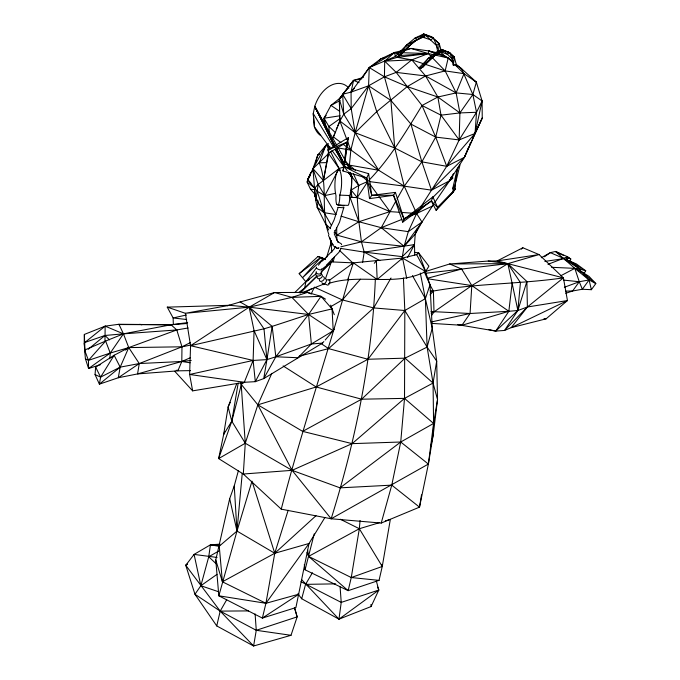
<?xml version="1.0" encoding="UTF-8"?>
<svg xmlns="http://www.w3.org/2000/svg" width="680" height="680" viewBox="0 0 680 680"><rect width="100%" height="100%" fill="white"/><g stroke="black" fill="none" stroke-linecap="round" stroke-linejoin="round"><path stroke-width="1.02" d="M104.958 341.445L105.162 326.145L118.932 324.267L171.011 324.768L186.864 323.501M188.122 327.964L176.792 329.936L128.749 347.591L114.138 355.274L95.633 367.089L95.055 374.612L99.382 384.149L118.303 377.74L137.572 373.923L177.888 370.838L181.798 361.479L181.976 346.808L176.792 329.936L171.011 324.768L118.269 324.538M84.354 334.433L85.017 351.925L84.192 343.944L84.354 334.433L105.162 326.145L123.437 333.846L176.792 329.936M401.744 50.694L394.587 52.462L384.701 61.123L384.438 76.823L390.898 100.419L394.731 147.976L404.243 186.158L416.619 213.494L421.974 222.062L415.242 234.09L404.132 246.322L402.007 258.638M336.889 240.423L336.676 227.945M236.725 383.648L228.114 407.005L223.669 434.418L218.628 458.592L243.312 474.019L281.248 509.159L331.168 518.772L381.216 523.064L419.5 507.152L428.375 464.075L433.262 434.486L433.585 423.445L433.05 383.044L427.108 347.08L425.374 298.639L420.308 273.054M173.315 324.207L173.136 317.968L167.255 307.139L185.385 313.301L190.553 345.703L189.635 374.467L192.644 390.864L244.29 382.287L255.315 381.667L263.738 378.607L322.515 343.085L323.858 341.555M325.507 299.149L321.002 296.352L307.453 292.409L274.601 292.527L249.16 307.173L254.074 330.65L253.113 360.442L255.315 381.667L266.934 359.618L272.153 326.383L249.16 307.173L240.091 301.979L227.434 305.753M323.867 123.191L324.028 118.227L330.956 105.417L340.969 97.376M319.302 279.523C319.379 284.308 327.114 278.97 323.459 276.615M348.508 168.028L349.418 165.138L350.837 150.144L355.147 132.702L368.577 85.799L369.265 67.566L380.562 59.007L394.587 52.462L399.857 52.632M567.452 260.882L567.613 256.776L555.475 251.464L550.341 252.645L541.263 257.762M328.431 143.642L325.848 145.384L319.243 162.817C328.508 186.073 320.17 211.352 328.89 234.566M375.36 278.647C372.096 360.349 355.445 440.861 331.168 518.772L292.085 470.339L257.839 404.838L241.188 384.293L240.703 382.432M431.622 323.382L461.933 325.286L470.067 313.497L471.801 285.566L461.601 269.034L449.692 263.968L425.416 271.532M351.109 173.264L351.951 177.327L351.126 190.102L351.909 197.429L357.255 197.54L389.946 211.616L399.177 212.262M109.845 358.81L110.254 353.048L105.629 341.046L123.437 333.846L171.011 324.768L187.655 322.609M456.059 64.285L461.55 68.672L472.863 94.503L476.527 112.285L475.048 133.441L464.397 157.344L449.556 180.829L434.716 202.606M317.126 276.82C317.05 281.426 325.142 276.658 321.529 274.201L321.198 272.918M414.74 255.017L414.469 244.588L415.242 234.09L417.409 228.386M403.784 50.192L410.941 48.433L428.545 50.889L428.315 53.558L445.154 70.898L456.144 92.897L459.901 112.922L459.162 139.918L446.709 166.311L420.478 207.442M324.896 517.523L309.026 543.473L295.902 607.571L262.361 618.094L218.832 595.808L236.988 531.071L242.242 473.322M360.077 520.472L359.329 528.726L351.262 577.541L348.168 590.656L305.074 569.806L304.308 564.562M425.791 273.25L507.858 263.653L539.053 254.575L497.165 260.933L522.852 247.758L539.053 254.575L563.397 277.865L527.383 307.003L504.5 330.454L517.871 310.497L520.429 282.591L507.858 263.653L497.165 260.933L488.223 261.052L449.692 263.968L507.858 263.653L563.397 277.865L567.452 300.551L546.065 318.852L511.198 327.649L504.5 330.454L495.728 331.083L457.767 324.666M438.489 50.932L439.238 43.664L431.434 36.677L423.657 34L415.08 38.012L407.048 44.667L395.318 56.508L369.265 67.566L351.05 92.123L351.203 108.63L355.147 132.702L378.683 170.255L404.243 186.158L431.486 190.145L449.556 180.829L452.685 178.27L452.548 175.287M330.752 245.718L331.491 240.754M342.958 170.977L347.029 142.196L328.856 152.864L327.998 149.931L348.389 137.624L347.029 142.196L344.267 166.617L342.958 170.977L366.732 178.058L371.739 195.313L369.529 198.628L393.507 195.287L395.42 192.397L404.099 219.249L402.688 222.165L393.507 195.287L371.739 195.313L368.653 173.689L344.267 166.617L335.512 148.725M440.147 50.839L441.821 49.529L449.726 52.717L454.3 57.23L453.331 65.586L452.021 58.727L449.726 52.717L441.821 49.529L434.945 52.828L428.485 58.233L419.024 67.804L420.623 68.502L422.875 66.98L435.973 54.111M488.223 261.052L507.858 263.653L512.116 283.254L508.844 311.287L495.728 331.083L488.597 329.519M362.559 262.531L364.2 252.11L361.437 241.842L358.878 221.756L357.255 197.54L358.751 185.41L353.421 173.825M430.729 446.76L433.262 434.486L437.529 399.602L436.688 361.105L432.233 328.278L430.032 284.801L425.043 270.801M331.168 518.772L428.375 464.075L433.585 423.445L437.529 399.602L433.05 383.044L436.688 361.105L427.108 347.08L404.821 310.505L403.427 277.993M331.313 225.267L316.038 198.781L318.155 184.441L312.987 168.674L317.696 155.159L325.848 145.384L327.717 144.423M297.891 593.776L301.682 598.74L338.971 619.165L341.224 602.395L340.094 586.883M393.507 195.287L404.099 219.249L431.35 200.991L437.623 207.476L453.381 191.887L455.294 189.091L455.098 185.274L457.258 169.218L459.986 164.959L453.381 191.887L436.144 210.367L431.35 200.991L432.854 196.903L437.623 207.476L436.144 210.367M348.389 137.624L344.267 166.617L347.225 170.739M219.963 544.162L210.443 544.816L208.743 556.767L200.855 585.726L194.964 594.26L216.742 625.923L253.598 646L291.006 635.307L297.16 616.87L294.678 607.92M328.686 230.019L317.262 207.51L318.061 202.019M316.234 198.084L315.613 199.852L318.197 201.101L316.038 198.781L314.738 195.968L314.491 188.258L318.155 184.441L323.425 180.548L328.805 150.22M421.524 494.853L419.5 507.152L391.765 485.137L340.076 487.849L292.085 470.339L245.276 443.241L231.795 421.2L228.114 407.005L230.316 402.279M238.196 383.019L231.795 421.2L218.628 458.592L245.276 443.241L257.839 404.838L271.796 373.379M167.255 307.139L229.492 305.295L249.16 307.173L263.993 328.805L266.934 359.618L263.738 378.607L275.842 356.779L308.558 314.457L321.002 296.352L332.061 308.89L334.288 314.695M255.102 613.929L256.267 630.3L253.598 646L220.192 611.116L185.75 565.292L194.081 554.404L210.443 544.816L219.776 545.284M307.02 552.542L308.575 556.402L348.168 590.656L379.049 580.363L382.253 566.474L390.346 519.392L385.339 520.897M190.442 342.575L181.976 346.808L139.256 363.553L118.303 377.74L120.181 367.149L114.138 355.274L100.615 377.12L99.382 384.149L120.181 367.149L128.749 347.591L123.437 333.846L118.932 324.267M288.167 510.246L274.762 553.265L265.931 603.296L262.361 618.094L298.868 594.167L265.931 603.296L218.832 595.808L215.764 559.988L229.687 498.669L234.243 485.911L238.417 470.585M327.853 144.815L325.848 145.384L312.987 168.674L323.425 180.548L328.644 153.553L327.82 146.157L329.919 146.523M316.54 267.673L305.889 281.758L304.649 288.056L300.016 293.046L316.472 276.709M315.741 274.133C315.546 277.066 320.62 276.352 321.512 274.252M363.23 77.401L353.575 80.401L351.05 92.123L342.635 94.265L339.328 99.169L339.881 120.997L346.817 139.459M455.77 64.515L461.55 68.672L476.357 82.127L482.094 100.972L475.048 133.441L446.709 166.311L421.863 161.84L394.731 147.976L355.147 132.702L339.881 120.997L339.779 116.994M216.742 625.923L220.192 611.116L226.695 599.743M453.381 191.887L452.727 188.47L457.258 169.218M362.482 77.647L369.265 67.566L394.587 52.462L395.318 56.508L397.256 57.341L411.8 59.857L425.578 75.956L437.861 97.01L441.014 115.175L435.693 137.105L421.863 161.84L404.243 186.158L397.094 198.892M441.821 49.529L443.504 50.626L434.308 55.42L434.945 52.828L443.504 50.626L449.726 52.717L447.389 54.196L441.175 52.114L428.485 58.233L420.623 68.502L436.594 53.916L443.504 50.626L452.021 58.727L453.152 61.293M305.074 569.806L314.236 533.86M333.2 261.774L334.458 256.785M452.676 56.177L452.021 58.727L454.3 57.23L448.035 51.62L454.3 57.23L456.629 65.739L453.144 64.591M315.622 163.022L317.696 155.159L319.337 153.901M301.682 598.74L305.558 584.366L312.418 572.747M348.619 278.902C326.995 355.912 301.214 431.664 281.248 509.159M381.216 523.064L391.765 485.137L400.732 442.008L404.524 398.378L404.821 310.505L425.374 298.639L430.032 284.801L424.184 271.6M455.736 65.467L464.006 73.661L476.357 82.127L472.863 94.503L459.901 112.922L441.014 115.175L422.034 105.502L396.176 72.386L384.701 61.123L397.256 57.341L428.315 53.558L448.213 58.012L452.923 61.77M215.764 559.988L222.402 581.791L274.762 553.265L309.026 543.473L265.931 603.296L222.402 581.791L219.249 546.193L236.988 531.071L251.991 481.151M326.527 257.695L331.083 242.692L329.715 237.609M338.138 207.357L334.092 219.946L330.174 228.012M343.757 207.655L339.55 222.113L335.265 230.919M495.728 331.083L517.871 310.497L526.873 281.486L507.858 263.653L471.801 285.566L434.001 311.899L431.12 313.131M334.5 134.079L332.503 138.66M347.82 279.37L353.387 262.871L402.569 258.069L416.653 254.626L418.625 252.799L428.918 266.195L425.654 271.49C395.344 287.062 360.137 273.113 328.576 283.517M338.173 205.045A7.854 1.904 -88 0 0 339.736 195.16L340.323 193.367A13.779 3.324 -87.9 0 0 340.918 173.893A13.779 3.324 -87.9 0 0 336.2 174.216A13.779 3.324 -87.9 0 0 335.614 193.69L336.039 195.882A7.854 1.904 -88 0 0 336.745 204.51L338.173 205.045L348.143 205.394A7.846 1.946 -88 0 0 349.741 195.525L350.353 193.732A13.753 3.417 -87.9 0 0 350.931 174.173M224.706 431.426L223.669 434.418L231.795 421.2L241.944 382.313M325.474 278.698L331.347 261.885L353.387 262.871L377.171 279.488L402.569 258.069L425.654 271.49L418.625 252.799L414.519 252.382M312.579 171.156L310.726 173.026L307.148 182.112L310.505 189.219L315.036 194.369M406.036 50.142L410.941 48.433L428.315 53.558L411.8 59.857L396.176 72.386L384.438 76.823L368.577 85.799L351.203 108.63L343.765 114.181L339.881 120.997L333.54 136.994L340.952 142.63M468.664 147.084L464.397 157.344L431.486 190.145L421.863 161.84L410.941 124.092L390.898 100.419L368.577 85.799L351.05 92.123L354.399 88.188M469.438 145.222L470.602 142.418M316.438 197.956L315.613 199.852L317.262 207.51L318.852 208.887M566.024 260.449L567.613 256.776L570.792 259.012L569.602 261.69M336.26 129.319L337.067 127.466M337.866 125.621L339.881 120.997M369.529 198.628L366.732 178.058L368.653 173.689M84.192 343.944L84.864 342.457L105.162 326.145M432.344 197.906L449.556 180.829L450.874 177.956M311.304 293.751L313.922 288.099M310.726 173.026L307.64 179.631L307.148 182.112L315.409 188.564M301.58 579.581L338.971 619.165L371.076 606.56L378.786 590.062L376.329 580.958M472.736 137.743L482.239 118.04L482.094 100.972L472.863 94.503L456.144 92.897L437.861 97.01L422.034 105.502C405.994 131.631 390.065 158.55 368.628 180.65M328.797 153.331L312.987 168.674L307.64 179.631L317.271 191.327L324.802 195.585L336.082 214.548L324.079 212.687L317.262 207.51M410.941 124.092L435.693 137.105L459.162 139.918L476.527 112.285L482.094 100.972M318.155 184.441L324.802 195.585L339.107 168.521L343.791 166.982M407.515 257.609L414.469 244.588L364.2 252.11L340.799 248.438M341.062 248.353L338.895 252.348L326.425 265.157M449.556 180.829L453.526 173.502M396.075 200.702L381.259 227.681L361.437 241.842L340.85 246.806M391.025 278.01L373.702 307.921L328.601 348.619L299.192 356.192M401.523 259.887L402.569 258.069L406.716 278.4M579.029 270.81L580.04 269.135L585.735 270.759L584.111 273.436M437.656 48.169L433.491 38.004L425.705 35.334L407.048 44.667L397.256 57.341L400.146 55.514L412.029 42.883M310.445 175.21L307.64 179.631L311.006 183.277M401.965 52.7L428.315 53.558L400.146 55.514L401.208 53.847M405.986 46.342L407.048 44.667L409.037 46.002C413.831 41.029 419.789 38.454 425.705 35.334L436.475 45.543L438.166 54.052L448.213 58.012L453.475 63.231M418.82 210.035L416.619 213.494L408.298 231.642L404.132 246.322L361.437 241.842L337 235.152L334.109 232.288M419.024 67.804L422.875 66.98L423.997 65.229M341.037 216.112L358.878 221.756L381.259 227.681L404.132 246.322L421.974 222.062L433.534 204.349M349.146 195.449L349.554 197.429L357.255 197.54L367.353 182.24M329.596 264.503L331.347 261.885L321.495 269.577M565.31 260.176L567.613 256.776L547.952 264.333M431.664 315.333L434.001 311.899L433.389 291.031L429.377 283.9M350.243 84.983L353.575 80.401L361.802 78.786M565.751 293.284L572.619 290.989L582.343 289.255L591.37 289.697L595.808 283.594L589.024 276.386L580.907 271.269L574.821 268.362L555.475 251.464L563.584 255.459M326.162 115.345L324.028 118.227L326.383 128.273M325.193 340.017L334.416 329.197M452.727 188.47L455.098 185.274M316.327 271.66L315.971 272.425C316.778 274.533 321.036 274.695 321.801 272.501L321.376 271.719M318.418 265.192L323.433 258.561L325.091 259.318M359.091 82.679L353.575 80.401L339.328 99.169L339.6 109.709M344.233 92.837L339.328 99.169L343.765 114.181L355.147 132.702L376.72 111.639L407.243 86.598L425.578 75.956L445.154 70.898L464.006 73.661L456.144 92.897L425.578 75.956L396.176 72.386M345.457 91.256L349.137 86.513M343.765 114.181L342.635 94.265L353.575 80.401M360.409 279.208L342.363 299.931L330.556 306.756M374.289 263.271L376.372 260.882L377.171 279.488M429.998 294.925L433.389 291.031C476.399 283.322 520.208 284.155 563.397 277.865M190.221 345.185L181.976 346.808L128.749 347.591L110.254 353.048L88.578 368.534L88.451 360.357L105.629 341.046L84.609 350.064L85.425 358.776L88.578 368.534L100.615 364.625M339.235 99.569L341.113 97.461M379.176 60.537L380.562 59.007L384.48 57.639M400.146 55.514L409.037 46.002L417.087 39.33L415.08 38.012L425.705 35.334L423.657 34L421.32 35.811M422.875 66.98L430.125 59.322L436.594 53.916L434.945 52.828M294.763 292.587L308.737 278.766M437.623 207.476L455.294 189.091M330.582 305.142L332.061 308.89L333.217 330.811L311.363 344.003L297.976 357.731L275.842 356.779L266.934 359.618L253.113 360.442L189.635 374.467L244.29 382.287L253.113 360.442L190.553 345.703L249.16 307.173L291.873 297.364L307.453 292.409L311.219 293.973M111.936 357.501L114.138 355.274M322.397 261.052L334.152 249.025L335.546 246.44L335.937 247.384L337.722 248.336C340.875 246.594 337.824 249.288 336.473 248.149M320.935 272.264L331.347 261.885L321.708 271.337M424.107 206.074L416.619 213.494L409.751 216.257M411.017 44.498L417.087 39.33M414.469 244.588L402.305 256.649L364.2 252.11L379.831 260.593M316.514 276.428L304.649 288.056L298.86 292.459M397.256 57.341L409.037 46.002M316.03 273.649L316.498 273.207M309.341 279.438L305.889 281.758L299.166 273.692L317.993 256.504L325.448 259.267M325.286 259.607L323.433 258.561L302.77 277.466L320.892 257.312L325.082 259.301M229.687 498.669L236.988 531.071L274.762 553.265L316.004 515.703M521.331 249.126L522.852 247.758M291.006 635.307L256.267 630.3L220.192 611.116L194.964 594.26L185.75 565.292L187.349 563.975M88.213 349.299L104.984 335.469L123.437 333.846L110.254 353.048L88.451 360.357L85.425 358.776M305.889 281.758L315.741 274.065M404.099 219.249L432.854 196.903M323.425 180.548L339.107 168.521L330.642 151.75M340.076 487.849L400.732 442.008L433.585 423.445L404.524 398.378L361.632 399.194L316.157 386.971L283.126 365.916M299.166 273.692L320.892 257.312L323.433 258.561M125.426 350.047L128.749 347.591L139.256 363.553L137.572 373.923L181.798 361.479L190.51 357.663M402.688 222.165L431.35 200.991M338.971 619.165L378.786 590.062L377.629 587.12M302.243 292.663L324.734 283.671M328.942 280.619L353.387 262.871L351.611 263.976M340.025 118.618L328.882 126.497L329.264 132.804M217.056 557.447L194.081 554.404L200.855 585.726L216.988 574.362M544.476 256.76L550.341 252.645L576.385 263.916L585.735 270.759L569.211 260.975L580.04 269.135L580.499 272.06M421.974 222.062L408.298 231.642L381.259 227.681L401.888 219.41M436.475 45.543L439.238 43.664L434.554 39.465M434.308 55.42L436.594 53.916M244.757 382.058L241.188 384.293L245.276 443.241L243.312 474.019L292.085 470.339L352.147 443.64L404.524 398.378L433.05 383.044L405.042 358.156L367.974 359.261L328.601 348.619L321.563 343.885M449.267 180.404L452.685 178.27L450.916 177.268M362.517 176.647L367.914 181.39L358.751 185.41L351.126 190.102L357.255 197.54M378.93 196.503L389.946 211.616L358.878 221.756L337 235.152L334.416 230.665M218.756 551.021L208.743 556.767L216.214 563.822M304.343 292.85L311.627 288.711M327.335 279.913C332.01 277.721 329.502 287.903 326.179 284.385M185.75 565.292L187.578 564.281M314.356 287.155L342.363 299.931L373.702 307.921L404.821 310.505L367.974 359.261L316.157 386.971L257.839 404.838L302.668 431.375L361.632 399.194L405.042 358.156L427.108 347.08L432.233 328.278L425.374 298.639L412.42 275.587M307.632 550.222L308.575 556.402L359.329 528.726L379.338 522.707M339.991 100.589L330.956 105.417L339.311 111.044M560.881 275.706L574.821 268.362L580.04 269.135L563.635 258.655L544.85 261.409M317.696 155.159L319.558 154.181M95.055 374.612L100.615 377.12L120.181 367.149L139.256 363.553L181.798 361.479L191.216 360.434M316.404 267.155C315.197 268.812 322.618 271.379 321.427 268.94M432.344 206.091L416.619 213.494L401.234 212.406M414.315 41.233L422.883 37.213L424.779 37.094M327.998 149.931L347.029 142.196M403.852 218.62L407.779 217.039M564.349 287.283L579.275 281.741L589.084 279.956L595.808 283.594L580.907 271.269L589.084 279.956L591.37 289.697M431.018 311.525L470.067 313.497L508.844 311.287L517.871 310.497L527.383 307.003L567.452 300.551L511.198 327.649L527.383 307.003L526.873 281.486M322.515 343.085L311.363 344.003L275.842 356.779L272.153 326.383L308.558 314.457L332.061 308.89M308.575 556.402L351.262 577.541L382.253 566.474L381.811 564.434M84.864 342.457L104.984 335.469L109.497 339.873M430.389 292.069L433.389 291.031L430.278 290.479M347.548 165.758L349.418 165.138L378.683 170.255L343.425 144.508M256.267 630.3L297.16 616.87L294.406 607.775M378.786 590.062L341.224 602.395L300.968 581.715M272.153 326.383L263.993 328.805L190.553 345.703M343.995 207.791L337.943 207.408M240.091 301.979L274.601 292.527L291.873 297.364L321.002 296.352M427.372 278.281L461.601 269.034M338.249 205.3L344.105 205.734L339.873 205.258M186.456 314.976L173.136 317.968L186.66 319.515M431.469 321.938L470.067 313.497M323.399 284.639L325.541 284.172M324.802 195.585L335.189 193.392M229.492 305.295L185.385 313.301L249.16 307.173L308.558 314.457L333.217 330.811M340.136 115.753L324.028 118.227L328.882 126.497L335.537 132.761M371.739 195.313L395.42 192.397M344.751 164.756L347.548 164.466L348.908 168.419M164.823 325.354L171.011 324.768M441.175 52.114L443.131 51.969M176.137 370.362L178.237 370.234M384.701 61.123L411.8 59.857L423.572 63.75M476.527 112.285L459.901 112.922L437.861 97.01L407.243 86.598L384.438 76.823L369.265 67.566M319.243 162.817L326.366 162.613M565.539 291.125L572.619 290.989L579.275 281.741L574.821 268.362L551.633 267.3M177.888 370.838L190.519 370.625M305.558 584.366L335.716 583.848M220.192 611.116L248.574 610.904M349.554 197.429L351.909 197.429L350.293 192.482M543.949 318.775L546.065 318.852M336.745 204.51L338.725 204.578M339.728 195.118L349.741 195.525M438.166 54.052L442.221 54.239L448.213 58.012L445.154 70.898L425.536 64.396M310.505 189.219L315.188 189.678M351.262 577.541L379.049 580.363M563.712 280.109L579.275 281.741L582.343 289.255L589.084 279.956L574.821 268.362M369.988 181.662L404.243 186.158M427.397 278.715L471.801 285.566L508.844 311.287L461.933 325.286L459.927 324.598M181.798 361.479L190.102 362.772M337.238 147.79L350.837 150.144L347.548 141.397M210.443 544.816L219.249 546.346M431.409 52.011L428.545 50.889L437.138 52.802M302.668 431.375L352.147 443.64L400.732 442.008L428.375 464.075M139.816 324.284L141.839 324.827M428.545 50.889L435.276 53.108M422.883 37.213L430.661 39.865L433.491 38.004L423.657 34M200.855 585.726L218.441 591.711M317.993 256.504L325.397 259.386M568.055 257.745L570.792 259.012L568.089 257.677M340.34 519.24L359.329 528.726L382.253 566.474M366.732 178.058L344.267 166.617L335.861 148.809M394.587 52.462L398.293 54.493M555.475 251.464L559.878 253.895M325.457 278.579C328.746 280.389 323.382 286.628 321.852 282.642M437.257 42.381L439.238 43.664L441.133 50.388M325.848 145.384L328.329 146.999M474.581 80.971L476.357 82.127M428.485 58.233L430.125 59.322M335.793 247.665L333.038 245.505L328.44 235.391M454.792 64.787L455.473 65.314M444.456 56.108L442.221 54.239L441.677 52.309M330.905 148.869L327.82 146.157L329.23 148.954M344.794 161.075L355.58 170.553M431.434 36.677L432.999 38.072M333.2 244.604L331.083 242.692L331.806 252.178M339.796 250.682L353.591 263.653M326.145 224.4L330.488 228.701M291.873 297.364L308.558 314.457L311.363 344.003M174.751 371.272L192.644 390.864M348.202 172.278L358.751 185.41M330.675 148.707L314.398 126.82L313.242 113.56L314.78 106.352A28.22 18.98 -69.2 0 1 348.832 88.111M331.925 150.391L343.817 166.387M441.014 115.175L459.162 139.918L475.048 133.441L482.239 118.04L464.397 157.344L446.709 166.311L435.693 137.105L422.034 105.502M369.75 183.906L377.706 194.82M348.406 172.388L351.951 177.327L350.26 172.38M328.644 153.553L340.263 170.179M314.738 195.968L315.894 197.676M343.825 164.849L345.449 167.348M348.704 172.338L351.951 177.327L349.512 172.66M333.412 146.795L313.242 113.56L314.398 126.82A28.22 18.98 -69.2 0 0 320.688 135.609M335.053 149.489L341.598 160.268M348.678 171.938L351.951 177.327M342.635 94.265L351.203 108.63M336.625 145.095L314.78 106.352L334.594 146.846M337.662 146.94L347.548 164.466M416.653 254.626L425.654 271.49M324.071 124.1L314.78 106.352L334.458 145.979M334.942 145.486L314.78 106.352L334.917 145.741M336.379 148.282L344.548 164.645M335.877 147.619L344.505 164.5M320.008 204.671L324.079 212.687L317.271 191.327M394.731 147.976L376.72 111.639L368.577 85.799M95.633 367.089L100.615 377.12M351.195 168.997L349.418 165.138L350.268 169.201M334.245 233.852L338.019 242.08L337.688 241.663L341.25 243.78L341.657 244.724M254.074 330.65L266.934 359.618M339.107 168.521L339.847 170.459M84.609 350.064L88.451 360.357M349.767 196.579L358.878 221.756M252.314 482.154L274.762 553.265M512.116 283.254L517.871 310.497M432.837 432.429L433.262 434.486M316.038 198.781L314.491 188.258L312.987 168.674M439.238 43.664L439.39 45.62M332.291 258.502L332.528 261.664M454.3 57.23L454.427 59.117M234.243 485.911L236.988 531.071M370.957 604.461L371.076 606.56"/></g></svg>
